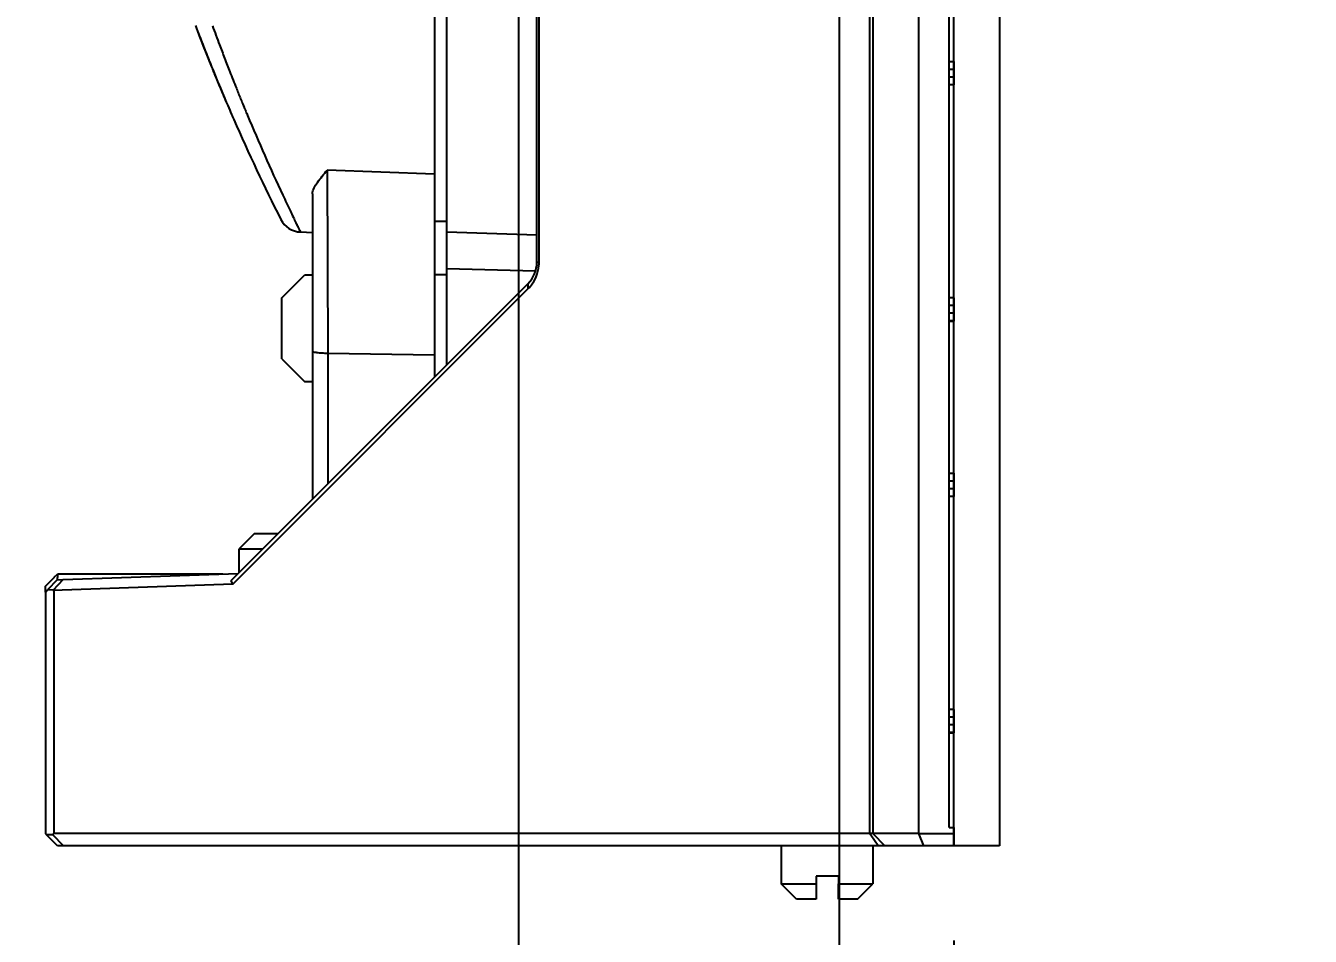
# Model space of a CAD drawing. Header units: millimetres. Extents: x -1070 to 42146, y 1440 to 12921.
# Drawn here: x 16.9 to 101, y 2765.7 to 2825.4 of the extents above; entities that cross this region are included whole.
import ezdxf

# ---------------------------------------------------------------- set-up
doc = ezdxf.new("R2010")
doc.units = ezdxf.units.MM
doc.layers.add('DIM', color=4, linetype='Continuous')
doc.layers.add('n', color=7, linetype='Continuous')
doc.styles.get("Standard").update_dxf_attribs({"font": 'arial.ttf'})
doc.dimstyles.new('ISO-200', dxfattribs={"dimtxt": 30, "dimasz": 25, "dimexe": 1.25, "dimexo": 5, "dimgap": 5, "dimtad": 1, "dimtoh": 1, "dimdec": 1, "dimdsep": 46, "dimtxsty": 'Standard', "dimcen": 2.5, "dimadec": 0, "dimazin": 0, "dimtfac": 1, "dimtdec": 1, "dimtmove": 0, "dimatfit": 3, "dimfxl": 1, "dimarcsym": 0})

# ---------------------------------------------------------------- blocks, each defined once
blk = doc.blocks.new('*D45')
at = {"layer": 'Defpoints', "color": 0, "transparency": 16777216}
for p in [(70.177, 2874.541), (77.677, 2770.441), (70.177, 2731.752)]:
    blk.add_point(p, dxfattribs=at)
at = {"layer": 'DIM', "color": 0, "lineweight": -2, "transparency": 16777216}
for p, q in [((70.177, 2869.541), (70.177, 2730.502)), ((77.677, 2765.441), (77.677, 2730.502)), ((45.177, 2731.752), (20.177, 2731.752)), ((70.177, 2731.752), (77.677, 2731.752)), ((102.677, 2731.752), (299.3, 2731.752))]:
    blk.add_line(p, q, dxfattribs=at)
at = {"layer": 'DIM', "color": 0, "transparency": 16777216}
for points in [[(45.177, 2735.918), (45.177, 2727.585), (70.177, 2731.752)], [(102.677, 2735.918), (102.677, 2727.585), (77.677, 2731.752)]]:
    blk.add_solid(points, dxfattribs=at)
at = {"layer": 'DIM', "color": 0, "lineweight": -3, "transparency": 16777216, "insert": (132.677, 2775.592), "char_height": 30, "attachment_point": 1}
blk.add_mtext('7.5 [1/4"]', dxfattribs=at)
blk = doc.blocks.new('*D46')
at = {"layer": 'Defpoints', "color": 0, "transparency": 16777216}
for p in [(49.177, 2874.541), (77.677, 2769.641), (49.177, 2622.039)]:
    blk.add_point(p, dxfattribs=at)
at = {"layer": 'DIM', "color": 0, "lineweight": -2, "transparency": 16777216}
for p, q in [((49.177, 2869.541), (49.177, 2620.789)), ((77.677, 2764.641), (77.677, 2620.789)), ((24.177, 2622.039), (-0.823, 2622.039)), ((49.177, 2622.039), (77.677, 2622.039)), ((102.677, 2622.039), (358.318, 2622.039))]:
    blk.add_line(p, q, dxfattribs=at)
at = {"layer": 'DIM', "color": 0, "transparency": 16777216}
for points in [[(24.177, 2626.206), (24.177, 2617.873), (49.177, 2622.039)], [(102.677, 2626.206), (102.677, 2617.873), (77.677, 2622.039)]]:
    blk.add_solid(points, dxfattribs=at)
at = {"layer": 'DIM', "color": 0, "lineweight": -3, "transparency": 16777216, "insert": (132.677, 2665.88), "char_height": 30, "attachment_point": 1}
blk.add_mtext('28.5 [1 1/8"]', dxfattribs=at)

msp = doc.modelspace()

# ---------------------------------------------------------------- linework, layer by layer
at = {"color": 1, "lineweight": -3}
msp.add_lwpolyline([(80.677, 2771.641), (77.677, 2771.641), (77.677, 3521.641), (80.677, 3521.641)], close=True, dxfattribs=at)
at = {"layer": 'n', "color": 7, "linetype": 'Continuous', "lineweight": -3, "true_color": 0xffffff}
for p, q in [((77.377, 2772.841), (77.377, 2895.941)), ((50.377, 2809.873), (50.377, 2857.595)), ((50.518, 2809.873), (50.518, 2857.577)), ((75.377, 2855.313), (75.377, 2772.441)), ((72.172, 2854.726), (72.172, 2772.441)), ((72.377, 2854.699), (72.377, 2772.441)), ((44.477, 2811.838), (44.477, 2835.496)), ((43.677, 2833.932), (43.677, 2815.635)), ((77.377, 2823.009), (77.677, 2823.009)), ((77.677, 2822.993), (77.377, 2822.993)), ((77.677, 2822.494), (77.377, 2822.494)), ((77.677, 2823.009), (77.677, 2822.993)), ((77.677, 2822.993), (77.677, 2822.494)), ((77.677, 2822.494), (77.677, 2821.993)), ((77.677, 2821.993), (77.377, 2821.993)), ((77.677, 2821.493), (77.377, 2821.493)), ((77.677, 2821.993), (77.677, 2821.494)), ((31.111, 2820.231), (31.201, 2820.013)), ((31.338, 2819.681), (31.367, 2819.611)), ((31.367, 2819.611), (31.419, 2819.487)), ((36.642, 2815.903), (36.677, 2803.896)), ((43.677, 2815.635), (36.642, 2815.903)), ((43.677, 2815.635), (43.677, 2812.897)), ((35.677, 2814.338), (35.677, 2804.028)), ((43.677, 2812.897), (43.677, 2803.77)), ((44.477, 2812.541), (43.677, 2812.541)), ((34.888, 2811.848), (35.677, 2811.82)), ((44.477, 2809.444), (44.477, 2811.838)), ((50.377, 2811.645), (44.477, 2811.838)), ((50.377, 2809.873), (50.518, 2809.873)), ((33.677, 2807.541), (35.177, 2809.041)), ((35.177, 2809.041), (35.677, 2809.041)), ((44.477, 2809.041), (43.677, 2809.041)), ((44.477, 2809.041), (44.477, 2809.444)), ((50.289, 2809.29), (44.477, 2809.444)), ((44.477, 2803.145), (44.477, 2809.041)), ((48.878, 2807.546), (49.791, 2808.459)), ((49.049, 2807.376), (49.791, 2808.117)), ((49.791, 2808.459), (49.791, 2808.117)), ((31.73, 2790.398), (48.878, 2807.546)), ((31.901, 2790.227), (49.049, 2807.376)), ((33.677, 2805.541), (33.677, 2807.541)), ((77.677, 2807.526), (77.377, 2807.526)), ((77.677, 2807.525), (77.677, 2807.026)), ((77.677, 2807.026), (77.377, 2807.026)), ((77.677, 2806.525), (77.377, 2806.525)), ((77.677, 2807.026), (77.677, 2806.525)), ((77.677, 2806.525), (77.677, 2806.026)), ((33.677, 2803.541), (33.677, 2805.541)), ((77.677, 2806.026), (77.377, 2806.026)), ((77.377, 2806.009), (77.677, 2806.009)), ((77.677, 2806.026), (77.677, 2806.009)), ((35.677, 2804.028), (35.677, 2802.087)), ((35.677, 2804.028), (35.677, 2802.041)), ((43.677, 2803.77), (36.677, 2803.896)), ((36.677, 2803.896), (36.677, 2795.345)), ((33.677, 2803.541), (35.177, 2802.041)), ((43.677, 2803.77), (43.677, 2802.345)), ((35.677, 2802.041), (35.177, 2802.041)), ((35.677, 2802.087), (35.677, 2795.344)), ((35.677, 2802.041), (35.677, 2794.345)), ((77.377, 2796.041), (77.677, 2796.041)), ((77.677, 2796.024), (77.377, 2796.024)), ((77.677, 2795.525), (77.377, 2795.525)), ((77.677, 2796.041), (77.677, 2796.024)), ((77.677, 2796.024), (77.677, 2795.525)), ((77.677, 2795.525), (77.677, 2795.024)), ((35.677, 2795.344), (35.677, 2794.345)), ((77.677, 2795.024), (77.377, 2795.024)), ((77.677, 2794.524), (77.377, 2794.524)), ((77.677, 2795.024), (77.677, 2794.525)), ((31.877, 2792.091), (30.877, 2791.091)), ((31.877, 2792.091), (33.423, 2792.091)), ((30.807, 2789.475), (31.73, 2790.398)), ((30.877, 2789.545), (30.877, 2791.091)), ((30.877, 2791.091), (32.423, 2791.091)), ((19.344, 2789.075), (30.807, 2789.475)), ((30.353, 2789.02), (30.807, 2789.475)), ((30.978, 2789.305), (31.901, 2790.227)), ((18.177, 2788.642), (18.772, 2789.238)), ((18.177, 2788.6), (18.177, 2788.642)), ((18.949, 2789.061), (18.309, 2788.399)), ((19.344, 2789.075), (18.664, 2788.371)), ((30.456, 2788.783), (18.664, 2788.371)), ((18.772, 2789.238), (18.787, 2789.252)), ((18.787, 2789.252), (18.975, 2789.441)), ((18.949, 2789.061), (19.344, 2789.075)), ((29.813, 2789.441), (18.975, 2789.441)), ((18.975, 2789.441), (18.976, 2789.211)), ((30.456, 2788.783), (30.353, 2789.02)), ((30.456, 2788.783), (30.978, 2789.305)), ((18.177, 2788.525), (18.177, 2788.6)), ((18.177, 2788.262), (18.177, 2788.525)), ((18.177, 2788.262), (18.309, 2788.399)), ((18.177, 2788.262), (18.177, 2772.441)), ((18.742, 2788.373), (18.309, 2788.399)), ((18.742, 2788.373), (18.742, 2772.441)), ((77.677, 2780.557), (77.377, 2780.557)), ((77.677, 2780.557), (77.677, 2780.057)), ((77.677, 2780.057), (77.377, 2780.057)), ((77.677, 2779.556), (77.377, 2779.556)), ((77.677, 2780.057), (77.677, 2779.556)), ((77.677, 2779.556), (77.677, 2779.057)), ((77.677, 2779.057), (77.377, 2779.057)), ((77.377, 2779.041), (77.677, 2779.041)), ((77.677, 2779.057), (77.677, 2779.041)), ((77.377, 2772.841), (77.677, 2772.841)), ((77.677, 2772.841), (77.677, 2772.441)), ((18.259, 2772.358), (18.177, 2772.441)), ((18.977, 2771.641), (18.259, 2772.358)), ((18.659, 2772.358), (18.259, 2772.358)), ((18.742, 2772.441), (18.659, 2772.358)), ((19.377, 2771.641), (18.659, 2772.358)), ((72.172, 2772.441), (18.742, 2772.441)), ((72.24, 2772.344), (72.172, 2772.441)), ((72.377, 2772.441), (72.172, 2772.441)), ((72.737, 2771.641), (72.24, 2772.344)), ((72.377, 2772.441), (73.177, 2771.641)), ((75.377, 2772.441), (72.377, 2772.441)), ((75.377, 2772.441), (75.708, 2771.641)), ((75.377, 2772.441), (77.677, 2772.441)), ((77.677, 2772.441), (77.677, 2771.641)), ((19.377, 2771.641), (18.977, 2771.641)), ((50.577, 2771.641), (19.377, 2771.641)), ((56.177, 2771.641), (50.577, 2771.641)), ((61.777, 2771.641), (56.177, 2771.641)), ((66.378, 2771.641), (61.777, 2771.641)), ((66.377, 2771.641), (66.377, 2769.141)), ((67.127, 2771.641), (66.378, 2771.641)), ((69.377, 2771.641), (67.127, 2771.641)), ((71.627, 2771.641), (69.377, 2771.641)), ((72.377, 2771.641), (71.627, 2771.641)), ((72.377, 2771.641), (72.377, 2769.141)), ((72.737, 2771.641), (72.377, 2771.641)), ((73.177, 2771.641), (72.737, 2771.641)), ((75.708, 2771.641), (73.177, 2771.641)), ((77.677, 2771.641), (75.708, 2771.641)), ((69.377, 2769.641), (68.677, 2769.641)), ((68.677, 2769.641), (68.677, 2769.141)), ((70.127, 2769.641), (69.377, 2769.641)), ((70.127, 2769.641), (70.127, 2769.141)), ((67.377, 2768.141), (66.377, 2769.141)), ((66.377, 2769.141), (68.677, 2769.141)), ((68.677, 2769.141), (68.677, 2768.141)), ((70.127, 2768.141), (70.127, 2769.141)), ((70.127, 2769.141), (72.377, 2769.141)), ((71.377, 2768.141), (72.377, 2769.141)), ((68.677, 2768.141), (67.377, 2768.141)), ((71.377, 2768.141), (70.127, 2768.141))]:
    msp.add_line(p, q, dxfattribs=at)
for centre, radius, start, end in [((154.177, 2873.387), 135, 200.83628, 201.49917), ((154.177, 2873.387), 135, 201.02517, 201.13259), ((154.177, 2873.387), 135, 201.03329, 201.38298), ((154.177, 2873.387), 135, 201.05201, 201.13256), ((159.878, 2873.153), 139.218, 200.07704, 200.62763), ((154.177, 2873.387), 135, 201.13256, 201.28467), ((154.177, 2873.387), 135, 201.13254, 201.44633), ((154.177, 2873.387), 135, 201.13253, 201.24962), ((154.177, 2873.387), 135, 201.13256, 201.56391), ((154.177, 2873.387), 135, 201.13258, 201.16898), ((154.177, 2873.387), 135, 201.13258, 201.85675), ((154.177, 2873.387), 135, 201.16906, 201.2847), ((154.177, 2873.387), 135, 201.24962, 201.36526), ((154.177, 2873.387), 135, 201.28467, 201.36517), ((154.177, 2873.387), 135, 201.36522, 201.59347), ((154.177, 2873.387), 135, 201.36526, 201.59351), ((154.177, 2873.387), 135, 201.37596, 201.46035), ((154.177, 2873.387), 135, 201.44633, 201.56198), ((159.54, 2873.026), 138.858, 200.62765, 201.01646), ((154.177, 2873.387), 135, 201.49647, 201.57287), ((154.177, 2873.387), 135, 201.49917, 201.56642), ((154.177, 2873.387), 135, 201.56391, 201.66231), ((154.177, 2873.387), 135, 201.56642, 202.37445), ((154.177, 2873.387), 135, 201.66231, 202.12711), ((159.36, 2872.957), 138.665, 201.01654, 201.40919), ((154.177, 2873.387), 135, 202.04314, 202.12711), ((154.177, 2873.387), 135, 202.12711, 202.37291), ((154.177, 2873.387), 135, 202.12711, 202.37291), ((154.177, 2873.387), 135, 202.12712, 202.37289), ((154.177, 2873.387), 135, 202.14106, 202.37288), ((154.177, 2873.387), 135, 202.14107, 202.23049), ((154.177, 2873.387), 135, 202.15675, 202.2305), ((154.177, 2873.387), 135, 202.23044, 202.37287), ((154.177, 2873.387), 135, 202.23045, 202.37286), ((154.177, 2873.387), 135, 202.2305, 202.37286), ((154.177, 2873.387), 135, 202.23049, 202.37287), ((159.343, 2872.951), 138.647, 201.40918, 201.88633), ((154.177, 2873.387), 135, 202.37289, 202.40802), ((154.177, 2873.387), 135, 202.37445, 202.40972), ((154.177, 2873.387), 135, 202.40802, 202.46065), ((154.177, 2873.387), 135, 202.40972, 203.23575), ((154.177, 2873.387), 135, 202.46065, 202.85804), ((154.177, 2873.387), 135, 202.85805, 202.90579), ((154.177, 2873.387), 135, 202.85806, 203.02924), ((154.177, 2873.387), 135, 202.85805, 203.02924), ((154.177, 2873.387), 135, 202.85805, 203.02924), ((154.177, 2873.387), 135, 202.85805, 203.02924), ((154.177, 2873.387), 135, 202.85805, 203.02924), ((154.177, 2873.387), 135, 202.85806, 203.02924), ((154.177, 2873.387), 135, 202.85805, 202.9696), ((154.177, 2873.387), 135, 202.9696, 203.02922), ((159.322, 2872.942), 138.624, 201.88634, 202.03754), ((159.319, 2872.941), 138.621, 202.03755, 202.34913), ((154.177, 2873.387), 135, 203.02922, 203.08935), ((154.177, 2873.387), 135, 203.23575, 203.5045), ((159.363, 2872.959), 138.668, 202.44641, 202.59494), ((154.177, 2873.387), 135, 203.5045, 203.57997), ((154.177, 2873.387), 135, 203.57997, 203.66087), ((154.177, 2873.387), 135, 203.66087, 206.72714), ((159.245, 2872.907), 138.539, 202.68061, 205.04445), ((154.177, 2873.387), 135, 206.68574, 206.72714), ((34.94, 2813.347), 1.5, 206.92096, 268), ((48.377, 2809.873), 2, 315, 0), ((48.098, 2809.879), 2.42, 354.7005, 359.8662), ((48.013, 2809.896), 2.515, 314.99412, 321.16465), ((-18.775, 2789.064), 37.752, 359.99701, 0.22265)]:
    msp.add_arc(centre, radius, start, end, dxfattribs=at)
for points, knots in [([(35.677, 2814.338), (35.677, 2814.61), (36.037, 2815.177), (36.424, 2815.635), (36.642, 2815.903)], [0, 0, 0, 0, 0.440267, 1, 1, 1, 1]), ([(33.731, 2814.26), (33.895, 2813.911), (34.125, 2813.422), (34.413, 2812.823), (34.577, 2812.481), (34.709, 2812.218), (34.795, 2812.022), (34.863, 2811.918), (34.876, 2811.856), (34.887, 2811.848)], [0, 0, 0, 0, 0.43304, 0.605052, 0.746628, 0.857199, 0.936381, 0.984026, 1, 1, 1, 1]), ([(49.972, 2808.319), (50.117, 2808.5), (50.367, 2808.924), (50.484, 2809.403), (50.508, 2809.655)], [0, 0, 0, 0, 0.478203, 1, 1, 1, 1]), ([(36.677, 2803.896), (36.549, 2803.896), (36.317, 2803.902), (35.993, 2803.927), (35.814, 2803.961), (35.677, 2803.998), (35.677, 2804.028)], [0, 0, 0, 0, 0.374588, 0.694251, 0.910477, 1, 1, 1, 1])]:
    msp.add_open_spline(points, degree=3, knots=knots, dxfattribs=at)

# ---------------------------------------------------------------- dimensions: what is measured, and where the dimension line sits
at = {"layer": 'DIM', "color": 7, "lineweight": -3}
for base, p1, p2, picture, middle in [((49.177, 2622.039), (77.677, 2769.641), (49.177, 2874.541), '*D46', (242.997, 2622.039)), ((70.177, 2731.752), (77.677, 2770.441), (70.177, 2874.541), '*D45', (213.488, 2731.752))]:
    dim = msp.add_linear_dim(base=base, p1=p1, p2=p2, angle=180, dimstyle='ISO-200', dxfattribs=at)
    dim.commit()
    dim.dimension.update_dxf_attribs({"geometry": picture, "text_midpoint": middle, "dimtype": 160})

doc.saveas('drawing.dxf')
